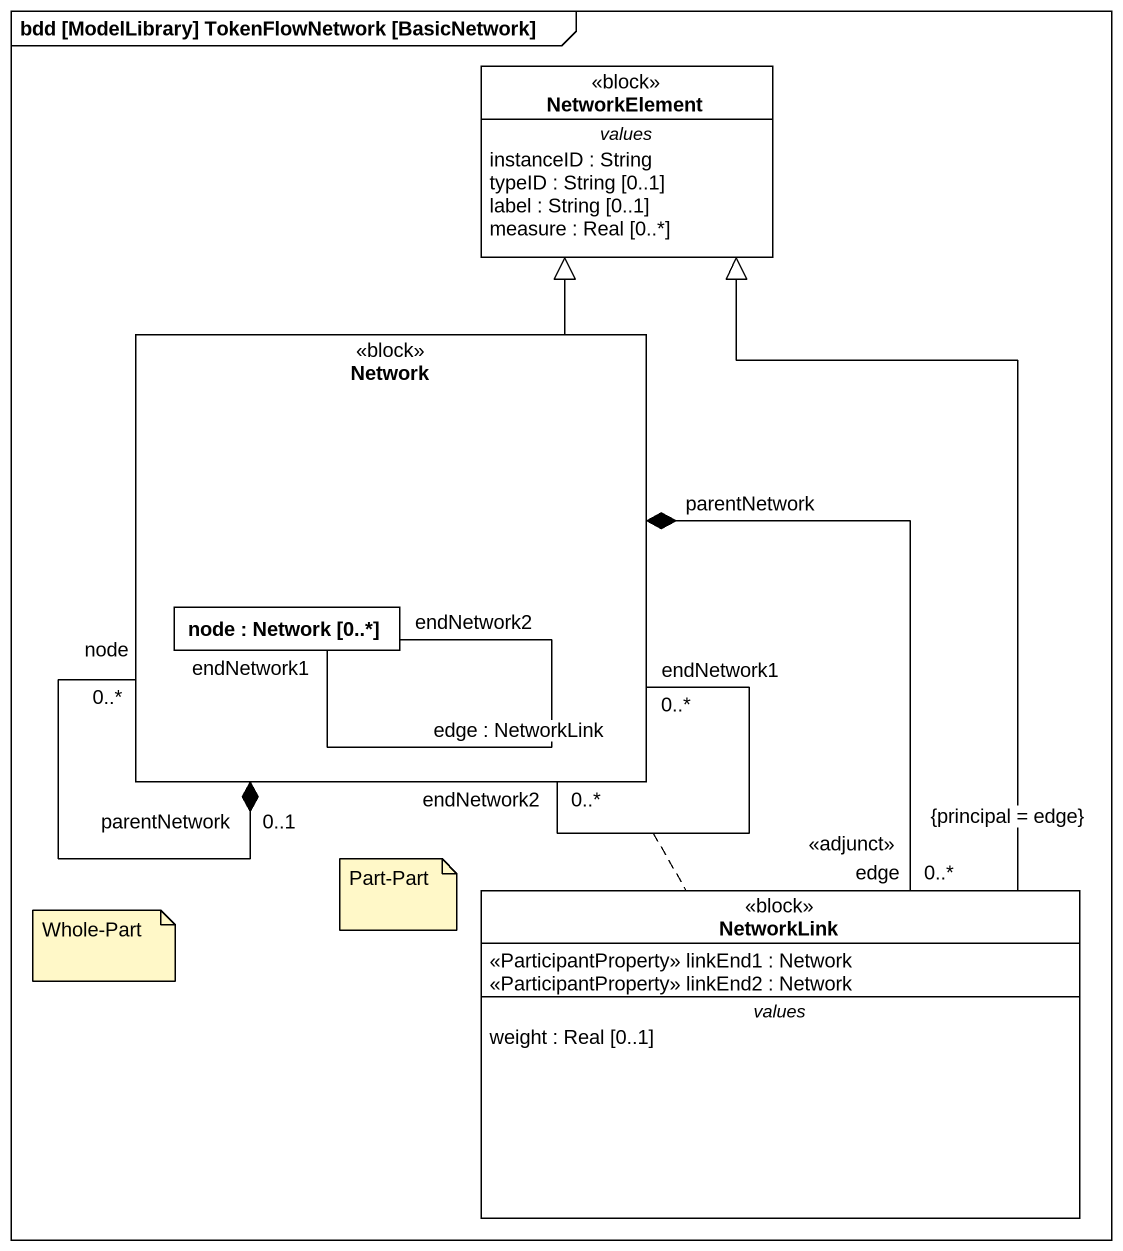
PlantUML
@startuml
mainframe bdd [ModelLibrary] TokenFlowNetwork [BasicNetwork]
allowmixing
hide circle
hide empty members
class NetworkElement <<block>> #FFFFFF {
  -- values --
  instanceID : String
  typeID : String [0..1]
  label : String [0..1]
  measure : Real [0..*]
}
rectangle "Network" as Network_ <<block>> #FFFFFF {
  rectangle "node : Network [0..*]" as node_ #FFFFFF
}
class NetworkLink <<block>> #FFFFFF {
  <<ParticipantProperty>> linkEnd1 : Network
  <<ParticipantProperty>> linkEnd2 : Network
  -- values --
  weight : Real [0..1]
}
Network_ -up-|> NetworkElement
Network_ "parentNetwork\n0..1" *-- "node\n0..*" Network_
Network_ "0..*\nendNetwork2" -- "0..*\nendNetwork1" Network_
Network_ "parentNetwork" *-- "edge\n0..*\n<<adjunct>>\n{principal = edge}" NetworkLink
node_ "endNetwork1" -- "endNetwork2" node_ : edge : NetworkLink
NetworkLink -up-|> NetworkElement
note as N1
  Part-Part
end note
note as N2
  Whole-Part
end note
@enduml
